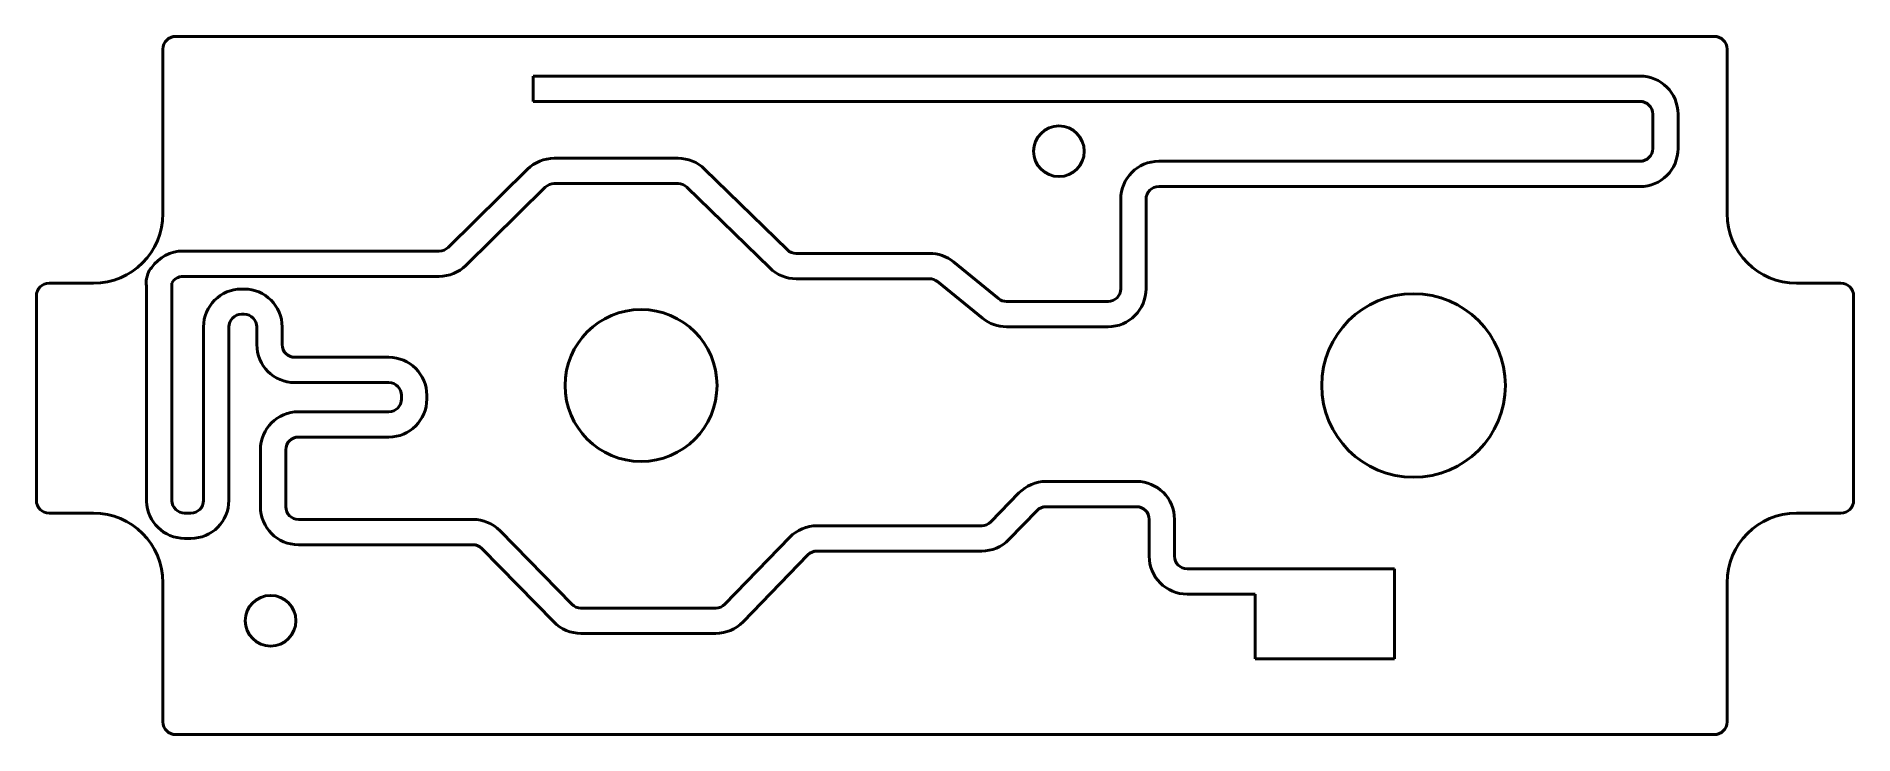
# Model space of a CAD drawing. Header units: millimetres. Extents: x 158 to 302, y 123 to 178.
import ezdxf

# ---------------------------------------------------------------- set-up
doc = ezdxf.new("R2010")
doc.units = ezdxf.units.MM
doc.header["$LTSCALE"] = 0.75
doc.layers.add('Visible', color=7, linetype='Continuous', lineweight=50)

msp = doc.modelspace()

# ---------------------------------------------------------------- linework, layer by layer
at = {"layer": 'Visible', "extrusion": (-1e-16, -1, 0)}
for p, q in [((290.698405, 178.258091), (169.198397, 178.258091)), ((168.198397, 177.258091), (168.198397, 164.258091)), ((291.698405, 164.258091), (291.698405, 177.258091)), ((197.43247, 175.119541), (284.830638, 175.119541)), ((197.43247, 173.119541), (197.43247, 175.119541)), ((284.830638, 173.119541), (197.43247, 173.119541)), ((285.830638, 169.391375), (285.830638, 172.119541)), ((287.830638, 172.119541), (287.830638, 169.391375)), ((199.085629, 168.62722), (208.872753, 168.62722)), ((246.822939, 168.391375), (284.830638, 168.391375)), ((190.712344, 161.591626), (196.980598, 167.764706)), ((208.872753, 166.62722), (199.085629, 166.62722)), ((210.967469, 167.774816), (217.5034, 161.39982)), ((198.383952, 166.339716), (192.115699, 160.166636)), ((216.106923, 159.968089), (209.570992, 166.343086)), ((243.822939, 158.32309), (243.822939, 165.391375)), ((245.822939, 165.391375), (245.822939, 158.32309)), ((284.830638, 166.391375), (246.822939, 166.391375)), ((169.786243, 161.304121), (177.786243, 161.304121)), ((177.786243, 161.304121), (190.010667, 161.304121)), ((218.201638, 161.115685), (228.719621, 161.115685)), ((177.786243, 159.304121), (169.786243, 159.304121)), ((190.010667, 159.304121), (177.786243, 159.304121)), ((230.611647, 160.443825), (234.176138, 157.547044)), ((162.698399, 158.758093), (159.198401, 158.758093)), ((166.898401, 141.719334), (166.898401, 158.554414)), ((168.898401, 158.71115), (168.898401, 141.719334)), ((174.398401, 158.304121), (174.607578, 158.304121)), ((228.719621, 159.115685), (218.201638, 159.115685)), ((232.914787, 155.994951), (229.350296, 158.891732)), ((300.698401, 158.758093), (297.198403, 158.758093)), ((158.198401, 157.758093), (158.198401, 141.608091)), ((234.806813, 157.32309), (242.822939, 157.32309)), ((301.698401, 141.608091), (301.698401, 157.758093)), ((171.398401, 141.608091), (171.398401, 155.304121)), ((173.398401, 155.304121), (173.398401, 141.608091)), ((174.607578, 156.304121), (174.398401, 156.304121)), ((175.607578, 153.909852), (175.607578, 155.304121)), ((177.607578, 155.304121), (177.607578, 153.909852)), ((242.822939, 155.32309), (234.806813, 155.32309)), ((178.607578, 152.909852), (186.029716, 152.909852)), ((186.029716, 150.909852), (178.607578, 150.909852)), ((187.029716, 149.609852), (187.029716, 149.909852)), ((189.029716, 149.909852), (189.029716, 149.609852)), ((178.894277, 148.609852), (186.029716, 148.609852)), ((186.029716, 146.609852), (178.894277, 146.609852)), ((175.894277, 141.108091), (175.894277, 145.609852)), ((177.894277, 145.609852), (177.894277, 141.108091)), ((233.563709, 139.911668), (235.781846, 142.197358)), ((237.934742, 143.108091), (245.069781, 143.108091)), ((166.902142, 141.532754), (166.899347, 141.643997)), ((168.898717, 141.694222), (168.901511, 141.582978)), ((237.21711, 140.804513), (234.998973, 138.518823)), ((245.069781, 141.108091), (237.934742, 141.108091)), ((159.198401, 140.608091), (162.698401, 140.608091)), ((169.901196, 140.608091), (170.398401, 140.608091)), ((178.894277, 140.108091), (192.666813, 140.108091)), ((194.811111, 139.206181), (200.483635, 133.408727)), ((219.846077, 139.608091), (232.846077, 139.608091)), ((246.069781, 137.208091), (246.069781, 140.108091)), ((248.069781, 140.108091), (248.069781, 137.208091)), ((297.198401, 140.608091), (300.698401, 140.608091)), ((170.398401, 138.608091), (169.901196, 138.608091)), ((192.666813, 138.108091), (178.894277, 138.108091)), ((199.054103, 132.01), (193.381579, 137.807454)), ((212.563709, 133.411668), (217.693181, 138.697358)), ((219.128445, 137.304513), (213.998973, 132.018823)), ((232.846077, 137.608091), (219.846077, 137.608091)), ((168.198401, 135.108091), (168.198401, 124.108091)), ((249.069781, 136.208091), (254.432471, 136.208091)), ((254.432471, 136.208091), (265.432471, 136.208091)), ((265.432471, 136.208091), (265.432471, 129.108091)), ((291.698401, 124.108091), (291.698401, 135.108091)), ((254.432471, 134.208091), (249.069781, 134.208091)), ((254.432471, 129.108091), (254.432471, 134.208091)), ((201.198401, 133.108091), (211.846077, 133.108091)), ((211.846077, 131.108091), (201.198401, 131.108091)), ((265.432471, 129.108091), (254.432471, 129.108091)), ((169.198401, 123.108091), (290.698401, 123.108091))]:
    msp.add_line(p, q, dxfattribs=at)
at = {"layer": 'Visible', "extrusion": (0, 0, -1)}
for centre, radius in [((-238.948401, 169.183091), 2), ((-266.948401, 150.683091), 7.25), ((-205.948401, 150.683091), 6), ((-176.698401, 132.108091), 2)]:
    msp.add_circle(centre, radius, dxfattribs=at)
for centre, radius, start, end in [((-169.198397, 177.258091), 1, 0, 90), ((-290.698405, 177.258091), 1, 90, 180), ((-284.830638, 172.119541), 3, 90, 180), ((-284.830638, 169.391375), 3, 180, 270), ((-199.085629, 165.62722), 3, 45.438291, 90), ((-208.872753, 165.62722), 3, 90, 134.285844), ((-246.822939, 165.391375), 3, 0, 90), ((-162.698399, 164.258091), 5.499998, 180, 270), ((-297.198403, 164.258091), 5.499998, 270, 0), ((-169.786243, 158.304121), 3, 34.123416, 90), ((-228.719621, 158.115685), 3, 90, 129.099985), ((-169.786243, 158.304121), 3, 15.40575, 19.440795), ((-169.898401, 158.71115), 3, 11.370706, 15.40575), ((-167.970264, 159.242456), 1, 15.40575, 48.12448), ((-190.010667, 162.304121), 3, 225.438291, 270), ((-218.201638, 162.115685), 3, 270, 314.285844), ((-159.198401, 157.758093), 1, 0, 90), ((-167.858105, 158.835427), 1, 343.679323, 15.40575), ((-174.398401, 155.304121), 3, 0, 90), ((-174.607578, 155.304121), 3, 90, 180), ((-242.822939, 158.32309), 3, 180, 270), ((-300.698401, 157.758093), 1, 90, 180), ((-234.806813, 158.32309), 3, 270, 309.099985), ((-178.607578, 153.909852), 3, 270, 360), ((-186.029716, 149.909852), 3, 90, 180), ((-186.029716, 149.609852), 3, 180, 270), ((-178.894277, 145.609852), 3, 0, 90), ((-237.934742, 140.108091), 3, 44.140679, 90), ((-245.069781, 140.108091), 3, 90, 180), ((-159.198401, 141.608091), 1, 270, 0), ((-169.898401, 141.719334), 3, 358.561015, 0), ((-169.901196, 141.608091), 3, 270, 358.561016), ((-170.398401, 141.608091), 3, 180, 270), ((-178.894277, 141.108091), 3, 270, 0), ((-300.698401, 141.608091), 1, 180, 270), ((-162.698401, 135.108091), 5.5, 90, 180), ((-192.666813, 137.108091), 3, 90, 135.624037), ((-219.846077, 136.608091), 3, 44.140679, 90), ((-297.198401, 135.108091), 5.5, 0, 90), ((-232.846077, 140.608091), 3, 224.140679, 270), ((-249.069781, 137.208091), 3, 270, 0), ((-201.198401, 134.108091), 3, 270, 315.624037), ((-211.846077, 134.108091), 3, 224.140679, 270), ((-169.198401, 124.108091), 1, 270, 0), ((-290.698401, 124.108091), 1, 180, 270)]:
    msp.add_arc(centre, radius, start, end, dxfattribs=at)
at = {"layer": 'Visible'}
for centre, start, end in [((284.830638, 172.119541), 0, 90), ((284.830638, 169.391375), 270, 0), ((199.085629, 165.62722), 90, 134.561709), ((208.872753, 165.62722), 45.714156, 90), ((246.822939, 165.391375), 90, 180), ((190.010667, 162.304121), 270, 314.561709), ((218.201638, 162.115685), 225.714156, 270), ((169.786243, 158.304121), 90, 152.407435), ((169.898401, 158.71115), 176.781064, 180), ((228.719621, 158.115685), 50.900015, 90), ((242.822939, 158.32309), 270, 0), ((234.806813, 158.32309), 230.900015, 270), ((174.398401, 155.304121), 90, 180), ((174.607578, 155.304121), 0, 90), ((178.607578, 153.909852), 180, 270), ((186.029716, 149.909852), 360, 90), ((186.029716, 149.609852), 270, 360), ((178.894277, 145.609852), 90, 180), ((169.898401, 141.719334), 180, 181.438985), ((169.901196, 141.608091), 181.438985, 270), ((170.398401, 141.608091), 270, 0), ((178.894277, 141.108091), 180, 270), ((237.934742, 140.108091), 90, 135.859321), ((245.069781, 140.108091), 360, 90), ((232.846077, 140.608091), 270, 315.859321), ((192.666813, 137.108091), 44.375963, 90), ((219.846077, 136.608091), 90, 135.859321), ((249.069781, 137.208091), 180, 270), ((201.198401, 134.108091), 224.375963, 270), ((211.846077, 134.108091), 270, 315.859321)]:
    msp.add_arc(centre, 1, start, end, dxfattribs=at)

doc.saveas('drawing.dxf')
